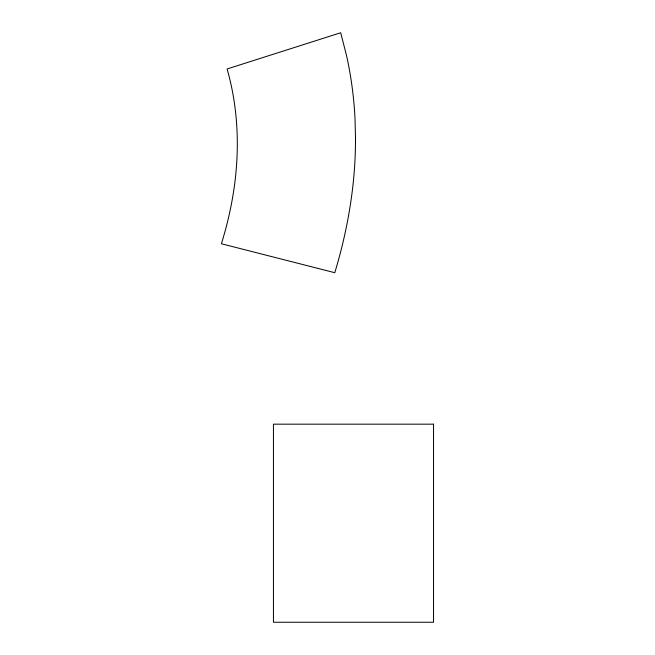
<?xml version="1.0" encoding="UTF-8"?>
<svg xmlns="http://www.w3.org/2000/svg" width="655" height="655" viewBox="0 0 655 655"><rect width="100%" height="100%" fill="white"/><g stroke="black" fill="none" stroke-linecap="round" stroke-linejoin="round"><path stroke-width="0.98" d="M355.526 138.631L355.354 150.846A427.396 427.396 0 0 1 353.135 183.605C349.901 213.808 343.588 243.644 334.787 272.701L221.456 243.775L225.14 231.051A367.234 367.234 0 0 0 231.673 202.665C240.025 158.518 239.558 112.308 227.089 68.971L340.698 32.75L346.683 56.158A373.284 373.284 0 0 1 352.12 87.017A387.719 387.719 0 0 1 354.961 117.572L355.526 138.631M433.544 424.17L273.438 424.17L273.438 622.25L433.544 622.25L433.544 424.17"/></g></svg>
